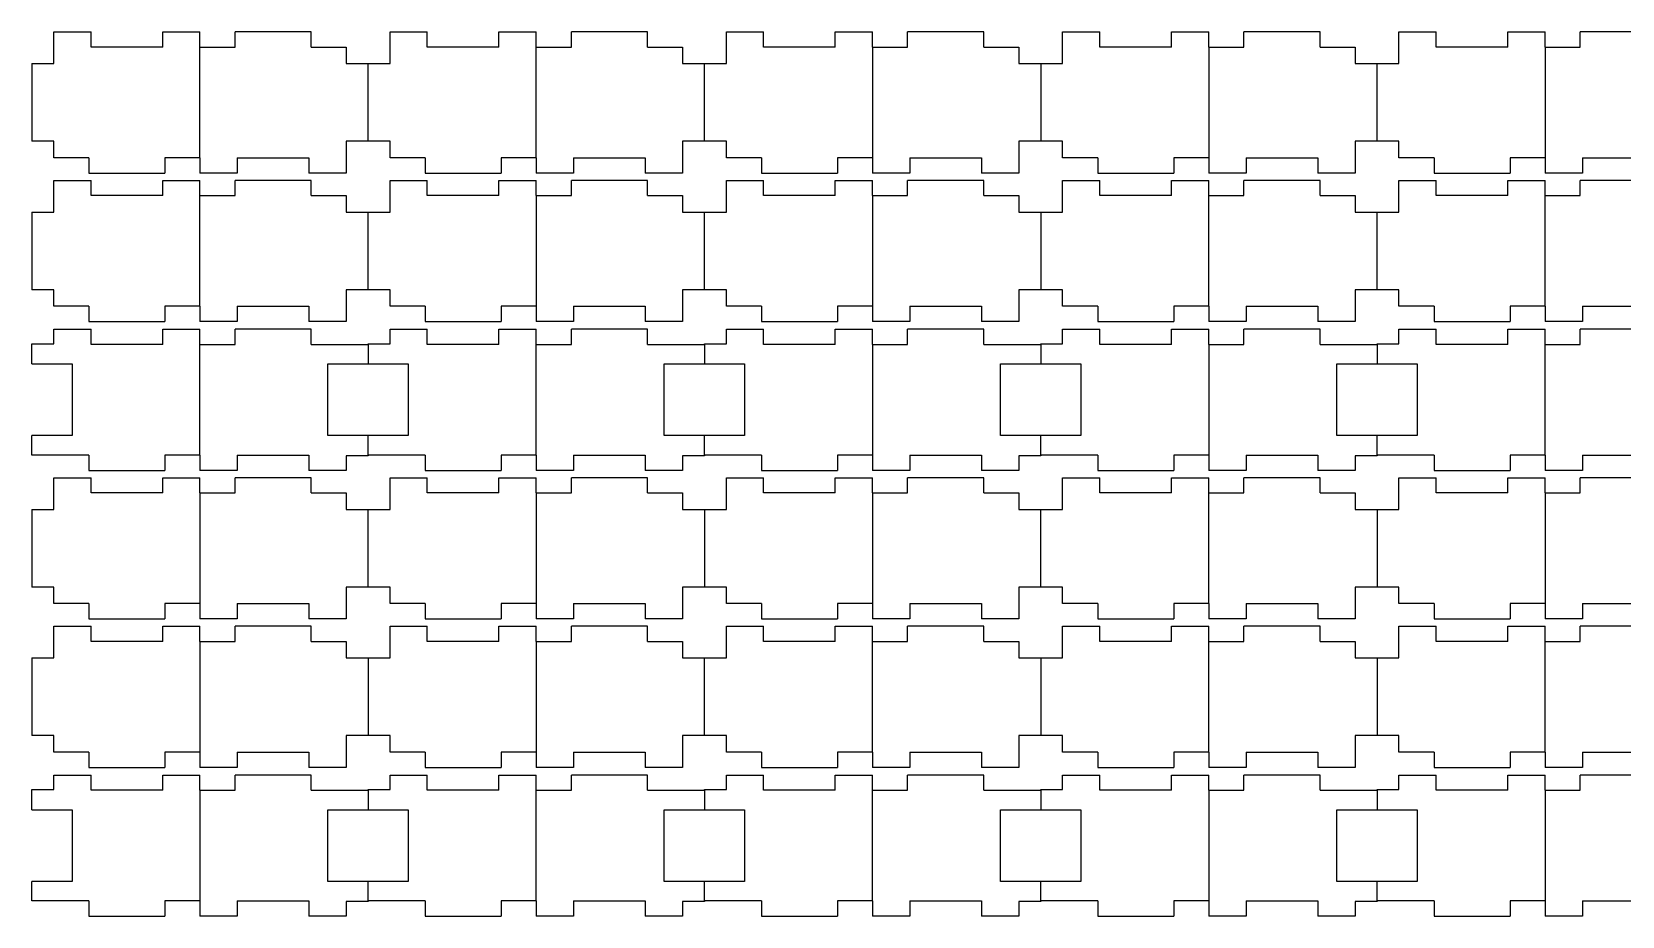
# Model space of a CAD drawing. Extents: x -371 to 97, y -273 to 225.
# Drawn here: x -368.1 to -150.6, y -18.4 to 102.6 of the extents above; entities that cross this region are included whole.
import ezdxf

# ---------------------------------------------------------------- set-up
doc = ezdxf.new("R2010")
doc.units = 0
doc.layers.get('0').update_dxf_attribs({"linetype": 'CONTINUOUS'})

msp = doc.modelspace()

# ---------------------------------------------------------------- linework, layer by layer
for p, q in [((-365.13, 102.61), (-360.03, 102.61)), ((-365.13, 98.27), (-365.13, 102.61)), ((-360.03, 100.52), (-360.03, 102.61)), ((-350.23, 100.52), (-350.23, 102.61)), ((-350.23, 102.61), (-345.13, 102.61)), ((-345.13, 100.52), (-345.13, 102.61)), ((-329.93, 102.61), (-340.33, 102.61)), ((-340.33, 100.52), (-340.33, 102.61)), ((-329.93, 100.52), (-329.93, 102.61)), ((-319.13, 102.61), (-314.03, 102.61)), ((-319.13, 98.27), (-319.13, 102.61)), ((-314.03, 100.52), (-314.03, 102.61)), ((-304.23, 100.52), (-304.23, 102.61)), ((-304.23, 102.61), (-299.13, 102.61)), ((-299.13, 100.52), (-299.13, 102.61)), ((-283.93, 102.61), (-294.33, 102.61)), ((-294.33, 100.52), (-294.33, 102.61)), ((-283.93, 100.52), (-283.93, 102.61)), ((-273.13, 102.61), (-268.03, 102.61)), ((-273.13, 98.27), (-273.13, 102.61)), ((-268.03, 100.52), (-268.03, 102.61)), ((-258.23, 100.52), (-258.23, 102.61)), ((-258.23, 102.61), (-253.13, 102.61)), ((-253.13, 100.52), (-253.13, 102.61)), ((-237.93, 102.61), (-248.33, 102.61)), ((-248.33, 100.52), (-248.33, 102.61)), ((-237.93, 100.52), (-237.93, 102.61)), ((-227.13, 102.61), (-222.03, 102.61)), ((-227.13, 98.27), (-227.13, 102.61)), ((-222.03, 100.52), (-222.03, 102.61)), ((-212.23, 100.52), (-212.23, 102.61)), ((-212.23, 102.61), (-207.13, 102.61)), ((-207.13, 100.52), (-207.13, 102.61)), ((-191.93, 102.61), (-202.33, 102.61)), ((-202.33, 100.52), (-202.33, 102.61)), ((-191.93, 100.52), (-191.93, 102.61)), ((-181.13, 102.61), (-176.03, 102.61)), ((-181.13, 98.27), (-181.13, 102.61)), ((-176.03, 100.52), (-176.03, 102.61)), ((-166.23, 100.52), (-166.23, 102.61)), ((-166.23, 102.61), (-161.13, 102.61)), ((-161.13, 100.52), (-161.13, 102.61)), ((-145.93, 102.61), (-156.33, 102.61)), ((-156.33, 100.52), (-156.33, 102.61)), ((-350.23, 100.52), (-360.03, 100.52)), ((-345.13, 100.52), (-340.33, 100.52)), ((-345.13, 85.39), (-345.13, 100.52)), ((-329.93, 100.52), (-325.13, 100.52)), ((-325.13, 100.52), (-325.13, 98.27)), ((-304.23, 100.52), (-314.03, 100.52)), ((-299.13, 100.52), (-294.33, 100.52)), ((-299.13, 85.39), (-299.13, 100.52)), ((-283.93, 100.52), (-279.13, 100.52)), ((-279.13, 100.52), (-279.13, 98.27)), ((-258.23, 100.52), (-268.03, 100.52)), ((-253.13, 100.52), (-248.33, 100.52)), ((-253.13, 100.52), (-253.13, 85.39)), ((-237.93, 100.52), (-233.13, 100.52)), ((-233.13, 100.52), (-233.13, 98.27)), ((-212.23, 100.52), (-222.03, 100.52)), ((-207.13, 100.52), (-202.33, 100.52)), ((-207.13, 100.52), (-207.13, 85.39)), ((-191.93, 100.52), (-187.13, 100.52)), ((-187.13, 100.52), (-187.13, 98.27)), ((-166.23, 100.52), (-176.03, 100.52)), ((-161.13, 100.52), (-156.33, 100.52)), ((-161.13, 100.52), (-161.13, 85.39)), ((-368.13, 98.27), (-368.13, 87.64)), ((-368.13, 98.27), (-365.13, 98.27)), ((-325.13, 98.27), (-322.13, 98.27)), ((-322.13, 87.64), (-322.13, 98.27)), ((-322.13, 98.27), (-319.13, 98.27)), ((-279.13, 98.27), (-276.13, 98.27)), ((-276.13, 87.64), (-276.13, 98.27)), ((-276.13, 98.27), (-273.13, 98.27)), ((-233.13, 98.27), (-230.13, 98.27)), ((-230.13, 98.27), (-230.13, 87.64)), ((-230.13, 98.27), (-227.13, 98.27)), ((-187.13, 98.27), (-184.13, 98.27)), ((-184.13, 87.64), (-184.13, 98.27)), ((-184.13, 98.27), (-181.13, 98.27)), ((-365.13, 87.64), (-368.13, 87.64)), ((-365.13, 85.39), (-365.13, 87.64)), ((-325.13, 87.64), (-325.13, 83.29)), ((-322.13, 87.64), (-325.13, 87.64)), ((-319.13, 87.64), (-322.13, 87.64)), ((-319.13, 85.39), (-319.13, 87.64)), ((-279.13, 87.64), (-279.13, 83.29)), ((-276.13, 87.64), (-279.13, 87.64)), ((-273.13, 87.64), (-276.13, 87.64)), ((-273.13, 85.39), (-273.13, 87.64)), ((-233.13, 87.64), (-233.13, 83.29)), ((-230.13, 87.64), (-233.13, 87.64)), ((-227.13, 87.64), (-230.13, 87.64)), ((-227.13, 85.39), (-227.13, 87.64)), ((-187.13, 87.64), (-187.13, 83.29)), ((-184.13, 87.64), (-187.13, 87.64)), ((-181.13, 87.64), (-184.13, 87.64)), ((-181.13, 85.39), (-181.13, 87.64)), ((-360.33, 85.39), (-365.13, 85.39)), ((-360.33, 85.39), (-360.33, 83.29)), ((-345.13, 85.39), (-349.93, 85.39)), ((-349.93, 85.39), (-349.93, 83.29)), ((-345.13, 85.39), (-345.13, 83.29)), ((-340.03, 85.39), (-340.03, 83.29)), ((-340.03, 85.39), (-330.23, 85.39)), ((-330.23, 85.39), (-330.23, 83.29)), ((-314.33, 85.39), (-319.13, 85.39)), ((-314.33, 85.39), (-314.33, 83.29)), ((-299.13, 85.39), (-303.93, 85.39)), ((-303.93, 85.39), (-303.93, 83.29)), ((-299.13, 85.39), (-299.13, 83.29)), ((-294.03, 85.39), (-294.03, 83.29)), ((-294.03, 85.39), (-284.23, 85.39)), ((-284.23, 85.39), (-284.23, 83.29)), ((-268.33, 85.39), (-273.13, 85.39)), ((-268.33, 85.39), (-268.33, 83.29)), ((-253.13, 85.39), (-257.93, 85.39)), ((-257.93, 85.39), (-257.93, 83.29)), ((-253.13, 85.39), (-253.13, 83.29)), ((-248.03, 85.39), (-248.03, 83.29)), ((-248.03, 85.39), (-238.23, 85.39)), ((-238.23, 85.39), (-238.23, 83.29)), ((-222.33, 85.39), (-227.13, 85.39)), ((-222.33, 85.39), (-222.33, 83.29)), ((-207.13, 85.39), (-211.93, 85.39)), ((-211.93, 85.39), (-211.93, 83.29)), ((-207.13, 85.39), (-207.13, 83.29)), ((-202.03, 85.39), (-202.03, 83.29)), ((-202.03, 85.39), (-192.23, 85.39)), ((-192.23, 85.39), (-192.23, 83.29)), ((-176.33, 85.39), (-181.13, 85.39)), ((-176.33, 85.39), (-176.33, 83.29)), ((-161.13, 85.39), (-165.93, 85.39)), ((-165.93, 85.39), (-165.93, 83.29)), ((-161.13, 85.39), (-161.13, 83.29)), ((-156.03, 85.39), (-156.03, 83.29)), ((-156.03, 85.39), (-146.23, 85.39)), ((-360.33, 83.29), (-349.93, 83.29)), ((-340.03, 83.29), (-345.13, 83.29)), ((-325.13, 83.29), (-330.23, 83.29)), ((-314.33, 83.29), (-303.93, 83.29)), ((-294.03, 83.29), (-299.13, 83.29)), ((-279.13, 83.29), (-284.23, 83.29)), ((-268.33, 83.29), (-257.93, 83.29)), ((-248.03, 83.29), (-253.13, 83.29)), ((-233.13, 83.29), (-238.23, 83.29)), ((-222.33, 83.29), (-211.93, 83.29)), ((-202.03, 83.29), (-207.13, 83.29)), ((-187.13, 83.29), (-192.23, 83.29)), ((-176.33, 83.29), (-165.93, 83.29)), ((-156.03, 83.29), (-161.13, 83.29)), ((-365.13, 82.29), (-360.03, 82.29)), ((-365.13, 77.95), (-365.13, 82.29)), ((-360.03, 80.2), (-360.03, 82.29)), ((-350.23, 80.2), (-350.23, 82.29)), ((-350.23, 82.29), (-345.13, 82.29)), ((-345.13, 80.2), (-345.13, 82.29)), ((-329.93, 82.29), (-340.33, 82.29)), ((-340.33, 80.2), (-340.33, 82.29)), ((-329.93, 80.2), (-329.93, 82.29)), ((-319.13, 82.29), (-314.03, 82.29)), ((-319.13, 77.95), (-319.13, 82.29)), ((-314.03, 80.2), (-314.03, 82.29)), ((-304.23, 80.2), (-304.23, 82.29)), ((-304.23, 82.29), (-299.13, 82.29)), ((-299.13, 80.2), (-299.13, 82.29)), ((-283.93, 82.29), (-294.33, 82.29)), ((-294.33, 80.2), (-294.33, 82.29)), ((-283.93, 80.2), (-283.93, 82.29)), ((-273.13, 82.29), (-268.03, 82.29)), ((-273.13, 77.95), (-273.13, 82.29)), ((-268.03, 80.2), (-268.03, 82.29)), ((-258.23, 80.2), (-258.23, 82.29)), ((-258.23, 82.29), (-253.13, 82.29)), ((-253.13, 80.2), (-253.13, 82.29)), ((-237.93, 82.29), (-248.33, 82.29)), ((-248.33, 80.2), (-248.33, 82.29)), ((-237.93, 80.2), (-237.93, 82.29)), ((-227.13, 82.29), (-222.03, 82.29)), ((-227.13, 77.95), (-227.13, 82.29)), ((-222.03, 80.2), (-222.03, 82.29)), ((-212.23, 80.2), (-212.23, 82.29)), ((-212.23, 82.29), (-207.13, 82.29)), ((-207.13, 80.2), (-207.13, 82.29)), ((-191.93, 82.29), (-202.33, 82.29)), ((-202.33, 80.2), (-202.33, 82.29)), ((-191.93, 80.2), (-191.93, 82.29)), ((-181.13, 82.29), (-176.03, 82.29)), ((-181.13, 77.95), (-181.13, 82.29)), ((-176.03, 80.2), (-176.03, 82.29)), ((-166.23, 80.2), (-166.23, 82.29)), ((-166.23, 82.29), (-161.13, 82.29)), ((-161.13, 80.2), (-161.13, 82.29)), ((-145.93, 82.29), (-156.33, 82.29)), ((-156.33, 80.2), (-156.33, 82.29)), ((-350.23, 80.2), (-360.03, 80.2)), ((-345.13, 80.2), (-340.33, 80.2)), ((-345.13, 65.07), (-345.13, 80.2)), ((-329.93, 80.2), (-325.13, 80.2)), ((-325.13, 80.2), (-325.13, 77.95)), ((-304.23, 80.2), (-314.03, 80.2)), ((-299.13, 80.2), (-294.33, 80.2)), ((-299.13, 80.2), (-299.13, 65.07)), ((-283.93, 80.2), (-279.13, 80.2)), ((-279.13, 80.2), (-279.13, 77.95)), ((-258.23, 80.2), (-268.03, 80.2)), ((-253.13, 80.2), (-248.33, 80.2)), ((-253.13, 80.2), (-253.13, 65.07)), ((-237.93, 80.2), (-233.13, 80.2)), ((-233.13, 80.2), (-233.13, 77.95)), ((-212.23, 80.2), (-222.03, 80.2)), ((-207.13, 80.2), (-202.33, 80.2)), ((-207.13, 65.07), (-207.13, 80.2)), ((-191.93, 80.2), (-187.13, 80.2)), ((-187.13, 80.2), (-187.13, 77.95)), ((-166.23, 80.2), (-176.03, 80.2)), ((-161.13, 80.2), (-156.33, 80.2)), ((-161.13, 65.07), (-161.13, 80.2)), ((-368.13, 77.95), (-368.13, 67.32)), ((-368.13, 77.95), (-365.13, 77.95)), ((-325.13, 77.95), (-322.13, 77.95)), ((-322.13, 67.32), (-322.13, 77.95)), ((-322.13, 77.95), (-319.13, 77.95)), ((-279.13, 77.95), (-276.13, 77.95)), ((-276.13, 67.32), (-276.13, 77.95)), ((-276.13, 77.95), (-273.13, 77.95)), ((-233.13, 77.95), (-230.13, 77.95)), ((-230.13, 77.95), (-230.13, 67.32)), ((-230.13, 77.95), (-227.13, 77.95)), ((-187.13, 77.95), (-184.13, 77.95)), ((-184.13, 67.32), (-184.13, 77.95)), ((-184.13, 77.95), (-181.13, 77.95)), ((-365.13, 67.32), (-368.13, 67.32)), ((-365.13, 65.07), (-365.13, 67.32)), ((-325.13, 67.32), (-325.13, 62.97)), ((-322.13, 67.32), (-325.13, 67.32)), ((-319.13, 67.32), (-322.13, 67.32)), ((-319.13, 65.07), (-319.13, 67.32)), ((-279.13, 67.32), (-279.13, 62.97)), ((-276.13, 67.32), (-279.13, 67.32)), ((-273.13, 67.32), (-276.13, 67.32)), ((-273.13, 65.07), (-273.13, 67.32)), ((-233.13, 67.32), (-233.13, 62.97)), ((-230.13, 67.32), (-233.13, 67.32)), ((-227.13, 67.32), (-230.13, 67.32)), ((-227.13, 65.07), (-227.13, 67.32)), ((-187.13, 67.32), (-187.13, 62.97)), ((-184.13, 67.32), (-187.13, 67.32)), ((-181.13, 67.32), (-184.13, 67.32)), ((-181.13, 65.07), (-181.13, 67.32)), ((-360.33, 65.07), (-365.13, 65.07)), ((-360.33, 65.07), (-360.33, 62.97)), ((-345.13, 65.07), (-349.93, 65.07)), ((-349.93, 65.07), (-349.93, 62.97)), ((-345.13, 65.07), (-345.13, 62.97)), ((-340.03, 65.07), (-340.03, 62.97)), ((-340.03, 65.07), (-330.23, 65.07)), ((-330.23, 65.07), (-330.23, 62.97)), ((-314.33, 65.07), (-319.13, 65.07)), ((-314.33, 65.07), (-314.33, 62.97)), ((-299.13, 65.07), (-303.93, 65.07)), ((-303.93, 65.07), (-303.93, 62.97)), ((-299.13, 65.07), (-299.13, 62.97)), ((-294.03, 65.07), (-294.03, 62.97)), ((-294.03, 65.07), (-284.23, 65.07)), ((-284.23, 65.07), (-284.23, 62.97)), ((-268.33, 65.07), (-273.13, 65.07)), ((-268.33, 65.07), (-268.33, 62.97)), ((-253.13, 65.07), (-257.93, 65.07)), ((-257.93, 65.07), (-257.93, 62.97)), ((-253.13, 65.07), (-253.13, 62.97)), ((-248.03, 65.07), (-248.03, 62.97)), ((-248.03, 65.07), (-238.23, 65.07)), ((-238.23, 65.07), (-238.23, 62.97)), ((-222.33, 65.07), (-227.13, 65.07)), ((-222.33, 65.07), (-222.33, 62.97)), ((-207.13, 65.07), (-211.93, 65.07)), ((-211.93, 65.07), (-211.93, 62.97)), ((-207.13, 65.07), (-207.13, 62.97)), ((-202.03, 65.07), (-202.03, 62.97)), ((-202.03, 65.07), (-192.23, 65.07)), ((-192.23, 65.07), (-192.23, 62.97)), ((-176.33, 65.07), (-181.13, 65.07)), ((-176.33, 65.07), (-176.33, 62.97)), ((-161.13, 65.07), (-165.93, 65.07)), ((-165.93, 65.07), (-165.93, 62.97)), ((-161.13, 65.07), (-161.13, 62.97)), ((-156.03, 65.07), (-156.03, 62.97)), ((-156.03, 65.07), (-146.23, 65.07)), ((-365.13, 61.93), (-360.03, 61.93)), ((-365.13, 59.94), (-365.13, 61.93)), ((-360.33, 62.97), (-349.93, 62.97)), ((-360.03, 59.84), (-360.03, 61.93)), ((-350.23, 59.84), (-350.23, 61.93)), ((-350.23, 61.93), (-345.13, 61.93)), ((-340.03, 62.97), (-345.13, 62.97)), ((-345.13, 59.84), (-345.13, 61.93)), ((-329.93, 61.93), (-340.33, 61.93)), ((-340.33, 59.84), (-340.33, 61.93)), ((-325.13, 62.97), (-330.23, 62.97)), ((-329.93, 59.84), (-329.93, 61.93)), ((-319.13, 61.93), (-314.03, 61.93)), ((-319.13, 59.94), (-319.13, 61.93)), ((-314.33, 62.97), (-303.93, 62.97)), ((-314.03, 59.84), (-314.03, 61.93)), ((-304.23, 59.84), (-304.23, 61.93)), ((-304.23, 61.93), (-299.13, 61.93)), ((-294.03, 62.97), (-299.13, 62.97)), ((-299.13, 59.84), (-299.13, 61.93)), ((-283.93, 61.93), (-294.33, 61.93)), ((-294.33, 59.84), (-294.33, 61.93)), ((-279.13, 62.97), (-284.23, 62.97)), ((-283.93, 59.84), (-283.93, 61.93)), ((-273.13, 61.93), (-268.03, 61.93)), ((-273.13, 59.94), (-273.13, 61.93)), ((-268.33, 62.97), (-257.93, 62.97)), ((-268.03, 59.84), (-268.03, 61.93)), ((-258.23, 59.84), (-258.23, 61.93)), ((-258.23, 61.93), (-253.13, 61.93)), ((-248.03, 62.97), (-253.13, 62.97)), ((-253.13, 59.84), (-253.13, 61.93)), ((-237.93, 61.93), (-248.33, 61.93)), ((-248.33, 59.84), (-248.33, 61.93)), ((-233.13, 62.97), (-238.23, 62.97)), ((-237.93, 59.84), (-237.93, 61.93)), ((-227.13, 61.93), (-222.03, 61.93)), ((-227.13, 59.94), (-227.13, 61.93)), ((-222.33, 62.97), (-211.93, 62.97)), ((-222.03, 59.84), (-222.03, 61.93)), ((-212.23, 59.84), (-212.23, 61.93)), ((-212.23, 61.93), (-207.13, 61.93)), ((-202.03, 62.97), (-207.13, 62.97)), ((-207.13, 59.84), (-207.13, 61.93)), ((-191.93, 61.93), (-202.33, 61.93)), ((-202.33, 59.84), (-202.33, 61.93)), ((-187.13, 62.97), (-192.23, 62.97)), ((-191.93, 59.84), (-191.93, 61.93)), ((-181.13, 61.93), (-176.03, 61.93)), ((-181.13, 59.94), (-181.13, 61.93)), ((-176.33, 62.97), (-165.93, 62.97)), ((-176.03, 59.84), (-176.03, 61.93)), ((-166.23, 59.84), (-166.23, 61.93)), ((-166.23, 61.93), (-161.13, 61.93)), ((-156.03, 62.97), (-161.13, 62.97)), ((-161.13, 59.84), (-161.13, 61.93)), ((-145.93, 61.93), (-156.33, 61.93)), ((-156.33, 59.84), (-156.33, 61.93)), ((-368.13, 57.17), (-368.13, 59.94)), ((-368.13, 59.94), (-365.13, 59.94)), ((-350.23, 59.84), (-360.03, 59.84)), ((-345.13, 59.84), (-340.33, 59.84)), ((-345.13, 44.71), (-345.13, 59.84)), ((-329.93, 59.84), (-322.13, 59.84)), ((-322.13, 59.94), (-319.13, 59.94)), ((-322.13, 59.84), (-322.13, 59.94)), ((-322.13, 59.84), (-322.13, 57.17)), ((-304.23, 59.84), (-314.03, 59.84)), ((-299.13, 59.84), (-294.33, 59.84)), ((-299.13, 44.71), (-299.13, 59.84)), ((-283.93, 59.84), (-276.13, 59.84)), ((-276.13, 59.94), (-273.13, 59.94)), ((-276.13, 59.84), (-276.13, 59.94)), ((-276.13, 59.84), (-276.13, 57.17)), ((-258.23, 59.84), (-268.03, 59.84)), ((-253.13, 59.84), (-248.33, 59.84)), ((-253.13, 59.84), (-253.13, 44.71)), ((-237.93, 59.84), (-230.13, 59.84)), ((-230.13, 59.94), (-227.13, 59.94)), ((-230.13, 59.84), (-230.13, 59.94)), ((-230.13, 59.84), (-230.13, 57.17)), ((-212.23, 59.84), (-222.03, 59.84)), ((-207.13, 59.84), (-202.33, 59.84)), ((-207.13, 59.84), (-207.13, 44.71)), ((-191.93, 59.84), (-184.13, 59.84)), ((-184.13, 59.94), (-181.13, 59.94)), ((-184.13, 59.84), (-184.13, 59.94)), ((-184.13, 59.84), (-184.13, 57.17)), ((-166.23, 59.84), (-176.03, 59.84)), ((-161.13, 59.84), (-156.33, 59.84)), ((-161.13, 44.71), (-161.13, 59.84)), ((-368.13, 57.17), (-362.63, 57.17)), ((-362.63, 57.17), (-362.63, 47.37)), ((-327.63, 47.37), (-327.63, 57.17)), ((-327.63, 57.17), (-322.13, 57.17)), ((-322.13, 57.17), (-316.63, 57.17)), ((-316.63, 57.17), (-316.63, 47.37)), ((-281.63, 47.37), (-281.63, 57.17)), ((-281.63, 57.17), (-276.13, 57.17)), ((-276.13, 57.17), (-270.63, 57.17)), ((-270.63, 57.17), (-270.63, 47.37)), ((-235.63, 47.37), (-235.63, 57.17)), ((-235.63, 57.17), (-230.13, 57.17)), ((-230.13, 57.17), (-224.63, 57.17)), ((-224.63, 57.17), (-224.63, 47.37)), ((-189.63, 47.37), (-189.63, 57.17)), ((-189.63, 57.17), (-184.13, 57.17)), ((-184.13, 57.17), (-178.63, 57.17)), ((-178.63, 57.17), (-178.63, 47.37)), ((-362.63, 47.37), (-368.13, 47.37)), ((-368.13, 44.71), (-368.13, 47.37)), ((-322.13, 47.37), (-327.63, 47.37)), ((-316.63, 47.37), (-322.13, 47.37)), ((-322.13, 44.71), (-322.13, 47.37)), ((-276.13, 47.37), (-281.63, 47.37)), ((-270.63, 47.37), (-276.13, 47.37)), ((-276.13, 44.71), (-276.13, 47.37)), ((-230.13, 47.37), (-235.63, 47.37)), ((-224.63, 47.37), (-230.13, 47.37)), ((-230.13, 44.71), (-230.13, 47.37)), ((-184.13, 47.37), (-189.63, 47.37)), ((-178.63, 47.37), (-184.13, 47.37)), ((-184.13, 44.71), (-184.13, 47.37)), ((-360.33, 44.71), (-368.13, 44.71)), ((-360.33, 44.71), (-360.33, 42.61)), ((-345.13, 44.71), (-349.93, 44.71)), ((-349.93, 44.71), (-349.93, 42.61)), ((-345.13, 44.71), (-345.13, 42.61)), ((-340.03, 44.71), (-340.03, 42.61)), ((-340.03, 44.71), (-330.23, 44.71)), ((-330.23, 44.71), (-330.23, 42.61)), ((-322.13, 44.61), (-325.13, 44.61)), ((-325.13, 44.61), (-325.13, 42.61)), ((-314.33, 44.71), (-322.13, 44.71)), ((-322.13, 44.71), (-322.13, 44.61)), ((-314.33, 44.71), (-314.33, 42.61)), ((-299.13, 44.71), (-303.93, 44.71)), ((-303.93, 44.71), (-303.93, 42.61)), ((-299.13, 44.71), (-299.13, 42.61)), ((-294.03, 44.71), (-294.03, 42.61)), ((-294.03, 44.71), (-284.23, 44.71)), ((-284.23, 44.71), (-284.23, 42.61)), ((-276.13, 44.61), (-279.13, 44.61)), ((-279.13, 44.61), (-279.13, 42.61)), ((-268.33, 44.71), (-276.13, 44.71)), ((-276.13, 44.71), (-276.13, 44.61)), ((-268.33, 44.71), (-268.33, 42.61)), ((-253.13, 44.71), (-257.93, 44.71)), ((-257.93, 44.71), (-257.93, 42.61)), ((-253.13, 44.71), (-253.13, 42.61)), ((-248.03, 44.71), (-248.03, 42.61)), ((-248.03, 44.71), (-238.23, 44.71)), ((-238.23, 44.71), (-238.23, 42.61)), ((-230.13, 44.61), (-233.13, 44.61)), ((-233.13, 44.61), (-233.13, 42.61)), ((-222.33, 44.71), (-230.13, 44.71)), ((-230.13, 44.71), (-230.13, 44.61)), ((-222.33, 44.71), (-222.33, 42.61)), ((-207.13, 44.71), (-211.93, 44.71)), ((-211.93, 44.71), (-211.93, 42.61)), ((-207.13, 44.71), (-207.13, 42.61)), ((-202.03, 44.71), (-202.03, 42.61)), ((-202.03, 44.71), (-192.23, 44.71)), ((-192.23, 44.71), (-192.23, 42.61)), ((-184.13, 44.61), (-187.13, 44.61)), ((-187.13, 44.61), (-187.13, 42.61)), ((-176.33, 44.71), (-184.13, 44.71)), ((-184.13, 44.71), (-184.13, 44.61)), ((-176.33, 44.71), (-176.33, 42.61)), ((-161.13, 44.71), (-165.93, 44.71)), ((-165.93, 44.71), (-165.93, 42.61)), ((-161.13, 44.71), (-161.13, 42.61)), ((-156.03, 44.71), (-156.03, 42.61)), ((-156.03, 44.71), (-146.23, 44.71)), ((-365.13, 41.61), (-360.03, 41.61)), ((-365.13, 37.27), (-365.13, 41.61)), ((-360.33, 42.61), (-349.93, 42.61)), ((-360.03, 39.52), (-360.03, 41.61)), ((-350.23, 39.52), (-350.23, 41.61)), ((-350.23, 41.61), (-345.13, 41.61)), ((-340.03, 42.61), (-345.13, 42.61)), ((-345.13, 39.52), (-345.13, 41.61)), ((-329.93, 41.61), (-340.33, 41.61)), ((-340.33, 39.52), (-340.33, 41.61)), ((-325.13, 42.61), (-330.23, 42.61)), ((-329.93, 39.52), (-329.93, 41.61)), ((-319.13, 41.61), (-314.03, 41.61)), ((-319.13, 37.27), (-319.13, 41.61)), ((-314.33, 42.61), (-303.93, 42.61)), ((-314.03, 39.52), (-314.03, 41.61)), ((-304.23, 39.52), (-304.23, 41.61)), ((-304.23, 41.61), (-299.13, 41.61)), ((-294.03, 42.61), (-299.13, 42.61)), ((-299.13, 39.52), (-299.13, 41.61)), ((-283.93, 41.61), (-294.33, 41.61)), ((-294.33, 39.52), (-294.33, 41.61)), ((-279.13, 42.61), (-284.23, 42.61)), ((-283.93, 39.52), (-283.93, 41.61)), ((-273.13, 41.61), (-268.03, 41.61)), ((-273.13, 37.27), (-273.13, 41.61)), ((-268.33, 42.61), (-257.93, 42.61)), ((-268.03, 39.52), (-268.03, 41.61)), ((-258.23, 39.52), (-258.23, 41.61)), ((-258.23, 41.61), (-253.13, 41.61)), ((-248.03, 42.61), (-253.13, 42.61)), ((-253.13, 39.52), (-253.13, 41.61)), ((-237.93, 41.61), (-248.33, 41.61)), ((-248.33, 39.52), (-248.33, 41.61)), ((-233.13, 42.61), (-238.23, 42.61)), ((-237.93, 39.52), (-237.93, 41.61)), ((-227.13, 41.61), (-222.03, 41.61)), ((-227.13, 37.27), (-227.13, 41.61)), ((-222.33, 42.61), (-211.93, 42.61)), ((-222.03, 39.52), (-222.03, 41.61)), ((-212.23, 39.52), (-212.23, 41.61)), ((-212.23, 41.61), (-207.13, 41.61)), ((-202.03, 42.61), (-207.13, 42.61)), ((-207.13, 39.52), (-207.13, 41.61)), ((-191.93, 41.61), (-202.33, 41.61)), ((-202.33, 39.52), (-202.33, 41.61)), ((-187.13, 42.61), (-192.23, 42.61)), ((-191.93, 39.52), (-191.93, 41.61)), ((-181.13, 41.61), (-176.03, 41.61)), ((-181.13, 37.27), (-181.13, 41.61)), ((-176.33, 42.61), (-165.93, 42.61)), ((-176.03, 39.52), (-176.03, 41.61)), ((-166.23, 39.52), (-166.23, 41.61)), ((-166.23, 41.61), (-161.13, 41.61)), ((-156.03, 42.61), (-161.13, 42.61)), ((-161.13, 39.52), (-161.13, 41.61)), ((-145.93, 41.61), (-156.33, 41.61)), ((-156.33, 39.52), (-156.33, 41.61)), ((-350.23, 39.52), (-360.03, 39.52)), ((-345.13, 39.52), (-340.33, 39.52)), ((-345.13, 39.52), (-345.13, 24.39)), ((-329.93, 39.52), (-325.13, 39.52)), ((-325.13, 39.52), (-325.13, 37.27)), ((-304.23, 39.52), (-314.03, 39.52)), ((-299.13, 39.52), (-294.33, 39.52)), ((-299.13, 39.52), (-299.13, 24.39)), ((-283.93, 39.52), (-279.13, 39.52)), ((-279.13, 39.52), (-279.13, 37.27)), ((-258.23, 39.52), (-268.03, 39.52)), ((-253.13, 39.52), (-248.33, 39.52)), ((-253.13, 39.52), (-253.13, 24.39)), ((-237.93, 39.52), (-233.13, 39.52)), ((-233.13, 39.52), (-233.13, 37.27)), ((-212.23, 39.52), (-222.03, 39.52)), ((-207.13, 39.52), (-202.33, 39.52)), ((-207.13, 24.39), (-207.13, 39.52)), ((-191.93, 39.52), (-187.13, 39.52)), ((-187.13, 39.52), (-187.13, 37.27)), ((-166.23, 39.52), (-176.03, 39.52)), ((-161.13, 39.52), (-156.33, 39.52)), ((-161.13, 39.52), (-161.13, 24.39)), ((-368.13, 37.27), (-368.13, 26.64)), ((-368.13, 37.27), (-365.13, 37.27)), ((-325.13, 37.27), (-322.13, 37.27)), ((-322.13, 26.64), (-322.13, 37.27)), ((-322.13, 37.27), (-319.13, 37.27)), ((-279.13, 37.27), (-276.13, 37.27)), ((-276.13, 37.27), (-276.13, 26.64)), ((-276.13, 37.27), (-273.13, 37.27)), ((-233.13, 37.27), (-230.13, 37.27)), ((-230.13, 26.64), (-230.13, 37.27)), ((-230.13, 37.27), (-227.13, 37.27)), ((-187.13, 37.27), (-184.13, 37.27)), ((-184.13, 37.27), (-184.13, 26.64)), ((-184.13, 37.27), (-181.13, 37.27)), ((-365.13, 26.64), (-368.13, 26.64)), ((-365.13, 24.39), (-365.13, 26.64)), ((-325.13, 26.64), (-325.13, 22.29)), ((-322.13, 26.64), (-325.13, 26.64)), ((-319.13, 26.64), (-322.13, 26.64)), ((-319.13, 24.39), (-319.13, 26.64)), ((-279.13, 26.64), (-279.13, 22.29)), ((-276.13, 26.64), (-279.13, 26.64)), ((-273.13, 26.64), (-276.13, 26.64)), ((-273.13, 24.39), (-273.13, 26.64)), ((-233.13, 26.64), (-233.13, 22.29)), ((-230.13, 26.64), (-233.13, 26.64)), ((-227.13, 26.64), (-230.13, 26.64)), ((-227.13, 24.39), (-227.13, 26.64)), ((-187.13, 26.64), (-187.13, 22.29)), ((-184.13, 26.64), (-187.13, 26.64)), ((-181.13, 26.64), (-184.13, 26.64)), ((-181.13, 24.39), (-181.13, 26.64)), ((-360.33, 24.39), (-365.13, 24.39)), ((-360.33, 24.39), (-360.33, 22.29)), ((-345.13, 24.39), (-349.93, 24.39)), ((-349.93, 24.39), (-349.93, 22.29)), ((-345.13, 24.39), (-345.13, 22.29)), ((-340.03, 24.39), (-340.03, 22.29)), ((-340.03, 24.39), (-330.23, 24.39)), ((-330.23, 24.39), (-330.23, 22.29)), ((-314.33, 24.39), (-319.13, 24.39)), ((-314.33, 24.39), (-314.33, 22.29)), ((-299.13, 24.39), (-303.93, 24.39)), ((-303.93, 24.39), (-303.93, 22.29)), ((-299.13, 24.39), (-299.13, 22.29)), ((-294.03, 24.39), (-294.03, 22.29)), ((-294.03, 24.39), (-284.23, 24.39)), ((-284.23, 24.39), (-284.23, 22.29)), ((-268.33, 24.39), (-273.13, 24.39)), ((-268.33, 24.39), (-268.33, 22.29)), ((-253.13, 24.39), (-257.93, 24.39)), ((-257.93, 24.39), (-257.93, 22.29)), ((-253.13, 24.39), (-253.13, 22.29)), ((-248.03, 24.39), (-248.03, 22.29)), ((-248.03, 24.39), (-238.23, 24.39)), ((-238.23, 24.39), (-238.23, 22.29)), ((-222.33, 24.39), (-227.13, 24.39)), ((-222.33, 24.39), (-222.33, 22.29)), ((-207.13, 24.39), (-211.93, 24.39)), ((-211.93, 24.39), (-211.93, 22.29)), ((-207.13, 24.39), (-207.13, 22.29)), ((-202.03, 24.39), (-202.03, 22.29)), ((-202.03, 24.39), (-192.23, 24.39)), ((-192.23, 24.39), (-192.23, 22.29)), ((-176.33, 24.39), (-181.13, 24.39)), ((-176.33, 24.39), (-176.33, 22.29)), ((-161.13, 24.39), (-165.93, 24.39)), ((-165.93, 24.39), (-165.93, 22.29)), ((-161.13, 24.39), (-161.13, 22.29)), ((-156.03, 24.39), (-156.03, 22.29)), ((-156.03, 24.39), (-146.23, 24.39)), ((-360.33, 22.29), (-349.93, 22.29)), ((-340.03, 22.29), (-345.13, 22.29)), ((-325.13, 22.29), (-330.23, 22.29)), ((-314.33, 22.29), (-303.93, 22.29)), ((-294.03, 22.29), (-299.13, 22.29)), ((-279.13, 22.29), (-284.23, 22.29)), ((-268.33, 22.29), (-257.93, 22.29)), ((-248.03, 22.29), (-253.13, 22.29)), ((-233.13, 22.29), (-238.23, 22.29)), ((-222.33, 22.29), (-211.93, 22.29)), ((-202.03, 22.29), (-207.13, 22.29)), ((-187.13, 22.29), (-192.23, 22.29)), ((-176.33, 22.29), (-165.93, 22.29)), ((-156.03, 22.29), (-161.13, 22.29)), ((-365.13, 21.29), (-360.03, 21.29)), ((-365.13, 16.95), (-365.13, 21.29)), ((-360.03, 19.2), (-360.03, 21.29)), ((-350.23, 19.2), (-350.23, 21.29)), ((-350.23, 21.29), (-345.13, 21.29)), ((-345.13, 19.2), (-345.13, 21.29)), ((-329.93, 21.29), (-340.33, 21.29)), ((-340.33, 19.2), (-340.33, 21.29)), ((-329.93, 19.2), (-329.93, 21.29)), ((-319.13, 21.29), (-314.03, 21.29)), ((-319.13, 16.95), (-319.13, 21.29)), ((-314.03, 19.2), (-314.03, 21.29)), ((-304.23, 19.2), (-304.23, 21.29)), ((-304.23, 21.29), (-299.13, 21.29)), ((-299.13, 19.2), (-299.13, 21.29)), ((-283.93, 21.29), (-294.33, 21.29)), ((-294.33, 19.2), (-294.33, 21.29)), ((-283.93, 19.2), (-283.93, 21.29)), ((-273.13, 21.29), (-268.03, 21.29)), ((-273.13, 16.95), (-273.13, 21.29)), ((-268.03, 19.2), (-268.03, 21.29)), ((-258.23, 19.2), (-258.23, 21.29)), ((-258.23, 21.29), (-253.13, 21.29)), ((-253.13, 19.2), (-253.13, 21.29)), ((-237.93, 21.29), (-248.33, 21.29)), ((-248.33, 19.2), (-248.33, 21.29)), ((-237.93, 19.2), (-237.93, 21.29)), ((-227.13, 21.29), (-222.03, 21.29)), ((-227.13, 16.95), (-227.13, 21.29)), ((-222.03, 19.2), (-222.03, 21.29)), ((-212.23, 19.2), (-212.23, 21.29)), ((-212.23, 21.29), (-207.13, 21.29)), ((-207.13, 19.2), (-207.13, 21.29)), ((-191.93, 21.29), (-202.33, 21.29)), ((-202.33, 19.2), (-202.33, 21.29)), ((-191.93, 19.2), (-191.93, 21.29)), ((-181.13, 21.29), (-176.03, 21.29)), ((-181.13, 16.95), (-181.13, 21.29)), ((-176.03, 19.2), (-176.03, 21.29)), ((-166.23, 19.2), (-166.23, 21.29)), ((-166.23, 21.29), (-161.13, 21.29)), ((-161.13, 19.2), (-161.13, 21.29)), ((-145.93, 21.29), (-156.33, 21.29)), ((-156.33, 19.2), (-156.33, 21.29)), ((-350.23, 19.2), (-360.03, 19.2)), ((-345.13, 19.2), (-340.33, 19.2)), ((-345.13, 19.2), (-345.13, 4.07)), ((-329.93, 19.2), (-325.13, 19.2)), ((-325.13, 19.2), (-325.13, 16.95)), ((-304.23, 19.2), (-314.03, 19.2)), ((-299.13, 19.2), (-294.33, 19.2)), ((-299.13, 19.2), (-299.13, 4.07)), ((-283.93, 19.2), (-279.13, 19.2)), ((-279.13, 19.2), (-279.13, 16.95)), ((-258.23, 19.2), (-268.03, 19.2)), ((-253.13, 19.2), (-248.33, 19.2)), ((-253.13, 4.07), (-253.13, 19.2)), ((-237.93, 19.2), (-233.13, 19.2)), ((-233.13, 19.2), (-233.13, 16.95)), ((-212.23, 19.2), (-222.03, 19.2)), ((-207.13, 19.2), (-202.33, 19.2)), ((-207.13, 4.07), (-207.13, 19.2)), ((-191.93, 19.2), (-187.13, 19.2)), ((-187.13, 19.2), (-187.13, 16.95)), ((-166.23, 19.2), (-176.03, 19.2)), ((-161.13, 19.2), (-156.33, 19.2)), ((-161.13, 4.07), (-161.13, 19.2)), ((-368.13, 16.95), (-368.13, 6.32)), ((-368.13, 16.95), (-365.13, 16.95)), ((-325.13, 16.95), (-322.13, 16.95)), ((-322.13, 16.95), (-322.13, 6.32)), ((-322.13, 16.95), (-319.13, 16.95)), ((-279.13, 16.95), (-276.13, 16.95)), ((-276.13, 6.32), (-276.13, 16.95)), ((-276.13, 16.95), (-273.13, 16.95)), ((-233.13, 16.95), (-230.13, 16.95)), ((-230.13, 16.95), (-230.13, 6.32)), ((-230.13, 16.95), (-227.13, 16.95)), ((-187.13, 16.95), (-184.13, 16.95)), ((-184.13, 16.95), (-184.13, 6.32)), ((-184.13, 16.95), (-181.13, 16.95)), ((-365.13, 6.32), (-368.13, 6.32)), ((-365.13, 4.07), (-365.13, 6.32)), ((-325.13, 6.32), (-325.13, 1.97)), ((-322.13, 6.32), (-325.13, 6.32)), ((-319.13, 6.32), (-322.13, 6.32)), ((-319.13, 4.07), (-319.13, 6.32)), ((-279.13, 6.32), (-279.13, 1.97)), ((-276.13, 6.32), (-279.13, 6.32)), ((-273.13, 6.32), (-276.13, 6.32)), ((-273.13, 4.07), (-273.13, 6.32)), ((-233.13, 6.32), (-233.13, 1.97)), ((-230.13, 6.32), (-233.13, 6.32)), ((-227.13, 6.32), (-230.13, 6.32)), ((-227.13, 4.07), (-227.13, 6.32)), ((-187.13, 6.32), (-187.13, 1.97)), ((-184.13, 6.32), (-187.13, 6.32)), ((-181.13, 6.32), (-184.13, 6.32)), ((-181.13, 4.07), (-181.13, 6.32)), ((-360.33, 4.07), (-365.13, 4.07)), ((-360.33, 4.07), (-360.33, 1.97)), ((-345.13, 4.07), (-349.93, 4.07)), ((-349.93, 4.07), (-349.93, 1.97)), ((-345.13, 4.07), (-345.13, 1.97)), ((-340.03, 4.07), (-340.03, 1.97)), ((-340.03, 4.07), (-330.23, 4.07)), ((-330.23, 4.07), (-330.23, 1.97)), ((-314.33, 4.07), (-319.13, 4.07)), ((-314.33, 4.07), (-314.33, 1.97)), ((-299.13, 4.07), (-303.93, 4.07)), ((-303.93, 4.07), (-303.93, 1.97)), ((-299.13, 4.07), (-299.13, 1.97)), ((-294.03, 4.07), (-294.03, 1.97)), ((-294.03, 4.07), (-284.23, 4.07)), ((-284.23, 4.07), (-284.23, 1.97)), ((-268.33, 4.07), (-273.13, 4.07)), ((-268.33, 4.07), (-268.33, 1.97)), ((-253.13, 4.07), (-257.93, 4.07)), ((-257.93, 4.07), (-257.93, 1.97)), ((-253.13, 4.07), (-253.13, 1.97)), ((-248.03, 4.07), (-248.03, 1.97)), ((-248.03, 4.07), (-238.23, 4.07)), ((-238.23, 4.07), (-238.23, 1.97)), ((-222.33, 4.07), (-227.13, 4.07)), ((-222.33, 4.07), (-222.33, 1.97)), ((-207.13, 4.07), (-211.93, 4.07)), ((-211.93, 4.07), (-211.93, 1.97)), ((-207.13, 4.07), (-207.13, 1.97)), ((-202.03, 4.07), (-202.03, 1.97)), ((-202.03, 4.07), (-192.23, 4.07)), ((-192.23, 4.07), (-192.23, 1.97)), ((-176.33, 4.07), (-181.13, 4.07)), ((-176.33, 4.07), (-176.33, 1.97)), ((-161.13, 4.07), (-165.93, 4.07)), ((-165.93, 4.07), (-165.93, 1.97)), ((-161.13, 4.07), (-161.13, 1.97)), ((-156.03, 4.07), (-156.03, 1.97)), ((-156.03, 4.07), (-146.23, 4.07)), ((-365.13, 0.93), (-360.03, 0.93)), ((-365.13, -1.06), (-365.13, 0.93)), ((-360.33, 1.97), (-349.93, 1.97)), ((-360.03, -1.16), (-360.03, 0.93)), ((-350.23, -1.16), (-350.23, 0.93)), ((-350.23, 0.93), (-345.13, 0.93)), ((-340.03, 1.97), (-345.13, 1.97)), ((-345.13, -1.16), (-345.13, 0.93)), ((-329.93, 0.93), (-340.33, 0.93)), ((-340.33, -1.16), (-340.33, 0.93)), ((-325.13, 1.97), (-330.23, 1.97)), ((-329.93, -1.16), (-329.93, 0.93)), ((-319.13, 0.93), (-314.03, 0.93)), ((-319.13, -1.06), (-319.13, 0.93)), ((-314.33, 1.97), (-303.93, 1.97)), ((-314.03, -1.16), (-314.03, 0.93)), ((-304.23, -1.16), (-304.23, 0.93)), ((-304.23, 0.93), (-299.13, 0.93)), ((-294.03, 1.97), (-299.13, 1.97)), ((-299.13, -1.16), (-299.13, 0.93)), ((-283.93, 0.93), (-294.33, 0.93)), ((-294.33, -1.16), (-294.33, 0.93)), ((-279.13, 1.97), (-284.23, 1.97)), ((-283.93, -1.16), (-283.93, 0.93)), ((-273.13, 0.93), (-268.03, 0.93)), ((-273.13, -1.06), (-273.13, 0.93)), ((-268.33, 1.97), (-257.93, 1.97)), ((-268.03, -1.16), (-268.03, 0.93)), ((-258.23, -1.16), (-258.23, 0.93)), ((-258.23, 0.93), (-253.13, 0.93)), ((-248.03, 1.97), (-253.13, 1.97)), ((-253.13, -1.16), (-253.13, 0.93)), ((-237.93, 0.93), (-248.33, 0.93)), ((-248.33, -1.16), (-248.33, 0.93)), ((-233.13, 1.97), (-238.23, 1.97)), ((-237.93, -1.16), (-237.93, 0.93)), ((-227.13, 0.93), (-222.03, 0.93)), ((-227.13, -1.06), (-227.13, 0.93)), ((-222.33, 1.97), (-211.93, 1.97)), ((-222.03, -1.16), (-222.03, 0.93)), ((-212.23, -1.16), (-212.23, 0.93)), ((-212.23, 0.93), (-207.13, 0.93)), ((-202.03, 1.97), (-207.13, 1.97)), ((-207.13, -1.16), (-207.13, 0.93)), ((-191.93, 0.93), (-202.33, 0.93)), ((-202.33, -1.16), (-202.33, 0.93)), ((-187.13, 1.97), (-192.23, 1.97)), ((-191.93, -1.16), (-191.93, 0.93)), ((-181.13, 0.93), (-176.03, 0.93)), ((-181.13, -1.06), (-181.13, 0.93)), ((-176.33, 1.97), (-165.93, 1.97)), ((-176.03, -1.16), (-176.03, 0.93)), ((-166.23, -1.16), (-166.23, 0.93)), ((-166.23, 0.93), (-161.13, 0.93)), ((-156.03, 1.97), (-161.13, 1.97)), ((-161.13, -1.16), (-161.13, 0.93)), ((-145.93, 0.93), (-156.33, 0.93)), ((-156.33, -1.16), (-156.33, 0.93)), ((-368.13, -3.83), (-368.13, -1.06)), ((-368.13, -1.06), (-365.13, -1.06)), ((-350.23, -1.16), (-360.03, -1.16)), ((-345.13, -1.16), (-340.33, -1.16)), ((-345.13, -1.16), (-345.13, -16.29)), ((-329.93, -1.16), (-322.13, -1.16)), ((-322.13, -1.06), (-319.13, -1.06)), ((-322.13, -1.16), (-322.13, -1.06)), ((-322.13, -1.16), (-322.13, -3.83)), ((-304.23, -1.16), (-314.03, -1.16)), ((-299.13, -1.16), (-294.33, -1.16)), ((-299.13, -16.29), (-299.13, -1.16)), ((-283.93, -1.16), (-276.13, -1.16)), ((-276.13, -1.06), (-273.13, -1.06)), ((-276.13, -1.16), (-276.13, -1.06)), ((-276.13, -1.16), (-276.13, -3.83)), ((-258.23, -1.16), (-268.03, -1.16)), ((-253.13, -1.16), (-248.33, -1.16)), ((-253.13, -16.29), (-253.13, -1.16)), ((-237.93, -1.16), (-230.13, -1.16)), ((-230.13, -1.06), (-227.13, -1.06)), ((-230.13, -1.16), (-230.13, -1.06)), ((-230.13, -1.16), (-230.13, -3.83)), ((-212.23, -1.16), (-222.03, -1.16)), ((-207.13, -1.16), (-202.33, -1.16)), ((-207.13, -1.16), (-207.13, -16.29)), ((-191.93, -1.16), (-184.13, -1.16)), ((-184.13, -1.06), (-181.13, -1.06)), ((-184.13, -1.16), (-184.13, -1.06)), ((-184.13, -1.16), (-184.13, -3.83)), ((-166.23, -1.16), (-176.03, -1.16)), ((-161.13, -1.16), (-156.33, -1.16)), ((-161.13, -1.16), (-161.13, -16.29)), ((-368.13, -3.83), (-362.63, -3.83)), ((-362.63, -3.83), (-362.63, -13.63)), ((-327.63, -13.63), (-327.63, -3.83)), ((-327.63, -3.83), (-322.13, -3.83)), ((-322.13, -3.83), (-316.63, -3.83)), ((-316.63, -3.83), (-316.63, -13.63)), ((-281.63, -13.63), (-281.63, -3.83)), ((-281.63, -3.83), (-276.13, -3.83)), ((-276.13, -3.83), (-270.63, -3.83)), ((-270.63, -3.83), (-270.63, -13.63)), ((-235.63, -13.63), (-235.63, -3.83)), ((-235.63, -3.83), (-230.13, -3.83)), ((-230.13, -3.83), (-224.63, -3.83)), ((-224.63, -3.83), (-224.63, -13.63)), ((-189.63, -13.63), (-189.63, -3.83)), ((-189.63, -3.83), (-184.13, -3.83)), ((-184.13, -3.83), (-178.63, -3.83)), ((-178.63, -3.83), (-178.63, -13.63)), ((-362.63, -13.63), (-368.13, -13.63)), ((-368.13, -16.29), (-368.13, -13.63)), ((-322.13, -13.63), (-327.63, -13.63)), ((-316.63, -13.63), (-322.13, -13.63)), ((-322.13, -16.29), (-322.13, -13.63)), ((-276.13, -13.63), (-281.63, -13.63)), ((-270.63, -13.63), (-276.13, -13.63)), ((-276.13, -16.29), (-276.13, -13.63)), ((-230.13, -13.63), (-235.63, -13.63)), ((-224.63, -13.63), (-230.13, -13.63)), ((-230.13, -16.29), (-230.13, -13.63)), ((-184.13, -13.63), (-189.63, -13.63)), ((-178.63, -13.63), (-184.13, -13.63)), ((-184.13, -16.29), (-184.13, -13.63)), ((-360.33, -16.29), (-368.13, -16.29)), ((-360.33, -16.29), (-360.33, -18.39)), ((-345.13, -16.29), (-349.93, -16.29)), ((-349.93, -16.29), (-349.93, -18.39)), ((-345.13, -16.29), (-345.13, -18.39)), ((-340.03, -16.29), (-340.03, -18.39)), ((-340.03, -16.29), (-330.23, -16.29)), ((-330.23, -16.29), (-330.23, -18.39)), ((-322.13, -16.39), (-325.13, -16.39)), ((-325.13, -16.39), (-325.13, -18.39)), ((-314.33, -16.29), (-322.13, -16.29)), ((-322.13, -16.29), (-322.13, -16.39)), ((-314.33, -16.29), (-314.33, -18.39)), ((-299.13, -16.29), (-303.93, -16.29)), ((-303.93, -16.29), (-303.93, -18.39)), ((-299.13, -16.29), (-299.13, -18.39)), ((-294.03, -16.29), (-294.03, -18.39)), ((-294.03, -16.29), (-284.23, -16.29)), ((-284.23, -16.29), (-284.23, -18.39)), ((-276.13, -16.39), (-279.13, -16.39)), ((-279.13, -16.39), (-279.13, -18.39)), ((-268.33, -16.29), (-276.13, -16.29)), ((-276.13, -16.29), (-276.13, -16.39)), ((-268.33, -16.29), (-268.33, -18.39)), ((-253.13, -16.29), (-257.93, -16.29)), ((-257.93, -16.29), (-257.93, -18.39)), ((-253.13, -16.29), (-253.13, -18.39)), ((-248.03, -16.29), (-248.03, -18.39)), ((-248.03, -16.29), (-238.23, -16.29)), ((-238.23, -16.29), (-238.23, -18.39)), ((-230.13, -16.39), (-233.13, -16.39)), ((-233.13, -16.39), (-233.13, -18.39)), ((-222.33, -16.29), (-230.13, -16.29)), ((-230.13, -16.29), (-230.13, -16.39)), ((-222.33, -16.29), (-222.33, -18.39)), ((-207.13, -16.29), (-211.93, -16.29)), ((-211.93, -16.29), (-211.93, -18.39)), ((-207.13, -16.29), (-207.13, -18.39)), ((-202.03, -16.29), (-202.03, -18.39)), ((-202.03, -16.29), (-192.23, -16.29)), ((-192.23, -16.29), (-192.23, -18.39)), ((-184.13, -16.39), (-187.13, -16.39)), ((-187.13, -16.39), (-187.13, -18.39)), ((-176.33, -16.29), (-184.13, -16.29)), ((-184.13, -16.29), (-184.13, -16.39)), ((-176.33, -16.29), (-176.33, -18.39)), ((-161.13, -16.29), (-165.93, -16.29)), ((-165.93, -16.29), (-165.93, -18.39)), ((-161.13, -16.29), (-161.13, -18.39)), ((-156.03, -16.29), (-156.03, -18.39)), ((-156.03, -16.29), (-146.23, -16.29)), ((-360.33, -18.39), (-349.93, -18.39)), ((-340.03, -18.39), (-345.13, -18.39)), ((-325.13, -18.39), (-330.23, -18.39)), ((-314.33, -18.39), (-303.93, -18.39)), ((-294.03, -18.39), (-299.13, -18.39)), ((-279.13, -18.39), (-284.23, -18.39)), ((-268.33, -18.39), (-257.93, -18.39)), ((-248.03, -18.39), (-253.13, -18.39)), ((-233.13, -18.39), (-238.23, -18.39)), ((-222.33, -18.39), (-211.93, -18.39)), ((-202.03, -18.39), (-207.13, -18.39)), ((-187.13, -18.39), (-192.23, -18.39)), ((-176.33, -18.39), (-165.93, -18.39)), ((-156.03, -18.39), (-161.13, -18.39))]:
    msp.add_line(p, q)

doc.saveas('drawing.dxf')
